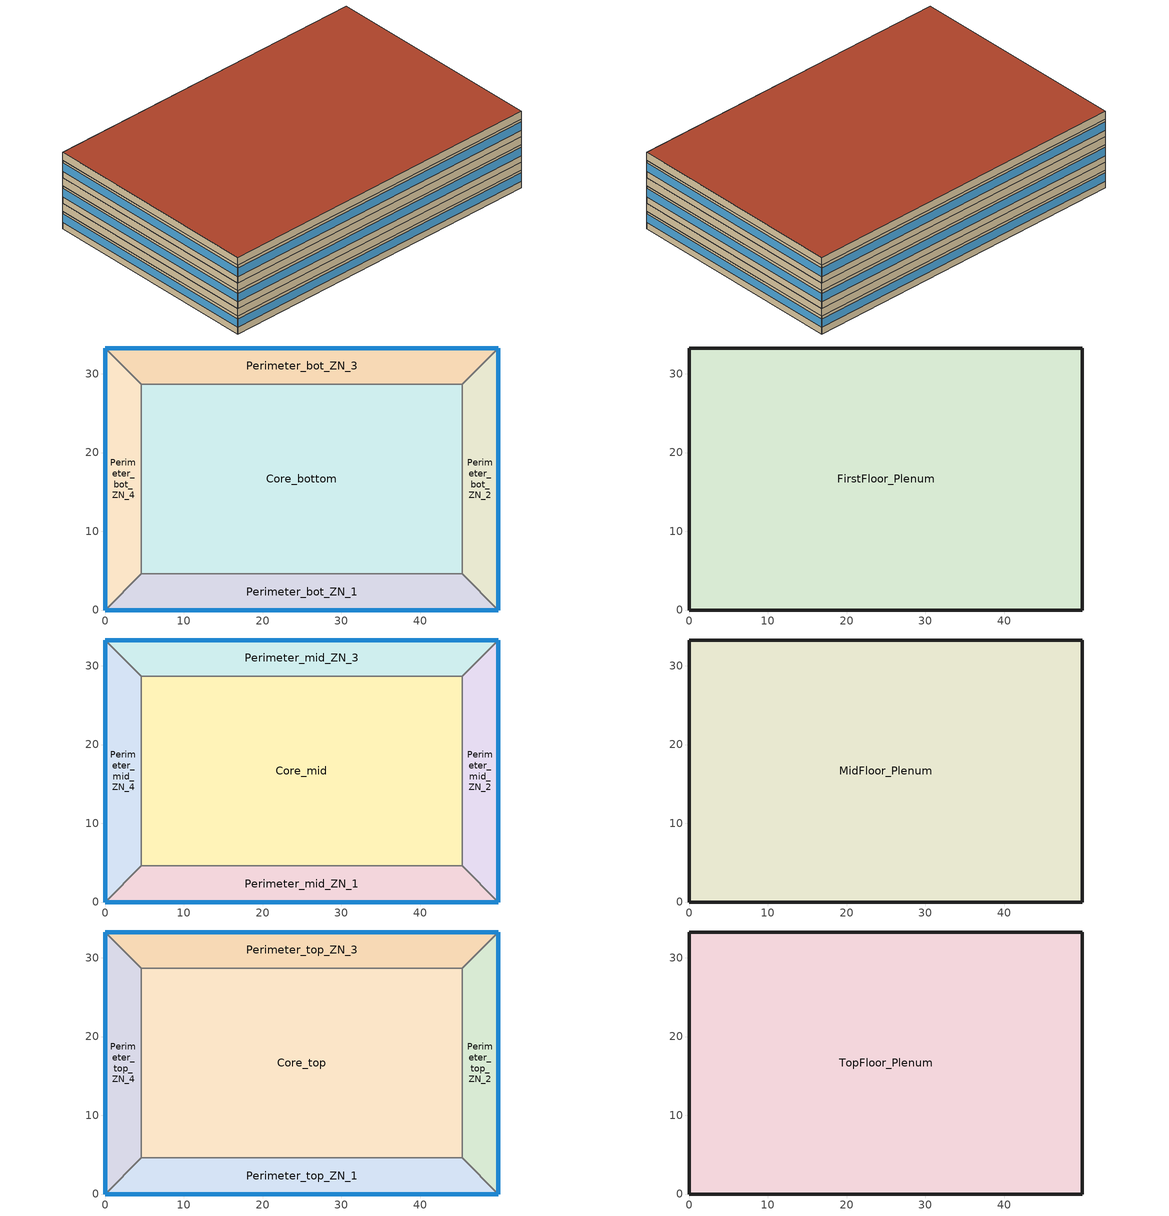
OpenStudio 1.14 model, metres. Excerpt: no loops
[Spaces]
Core_bottom
 floor ground: 45.34,28.7 45.34,4.57 4.57,4.57 4.57,28.7 z0
 wall to Perimeter_bot_ZN_1: 4.57,4.57 45.34,4.57 z0:2.74
 wall to Perimeter_bot_ZN_2: 45.34,4.57 45.34,28.7 z0:2.74
 wall to Perimeter_bot_ZN_4: 4.57,28.7 4.57,4.57 z0:2.74
 wall to Perimeter_bot_ZN_3: 45.34,28.7 4.57,28.7 z0:2.74
Perimeter_bot_ZN_2
 floor ground: 49.91,33.27 49.91,0 45.34,4.57 45.34,28.7 z0
 wall outside: 49.91,0 49.91,33.27 z0:2.74
 wall to Perimeter_bot_ZN_1: 45.34,4.57 49.91,0 z0:2.74
 wall to Perimeter_bot_ZN_3: 49.91,33.27 45.34,28.7 z0:2.74
 window: 49.91,0 49.91,33.27 z1.02:2.33
Perimeter_bot_ZN_3
 floor ground: 49.91,33.27 45.34,28.7 4.57,28.7 0,33.27 z0
 wall outside: 49.91,33.27 0,33.27 z0:2.74
 wall to Perimeter_bot_ZN_4: 0,33.27 4.57,28.7 z0:2.74
 window: 49.91,33.27 0,33.27 z1.02:2.33
Perimeter_bot_ZN_1
 floor ground: 45.34,4.57 49.91,0 0,0 4.57,4.57 z0
 wall outside: 0,0 49.91,0 z0:2.74
 wall to Perimeter_bot_ZN_4: 4.57,4.57 0,0 z0:2.74
 window: 0,0 49.91,0 z1.02:2.33
Perimeter_bot_ZN_4
 floor ground: 0,33.27 4.57,28.7 4.57,4.57 0,0 z0
 wall outside: 0,33.27 0,0 z0:2.74
 window: 0,33.27 0,0 z1.02:2.33
FirstFloor_Plenum
 floor to Perimeter_bot_ZN_3: 49.91,33.27 45.34,28.7 4.57,28.7 0,33.27 z2.74
 floor to Perimeter_bot_ZN_1: 45.34,4.57 49.91,0 0,0 4.57,4.57 z2.74
 floor to Core_bottom: 45.34,28.7 45.34,4.57 4.57,4.57 4.57,28.7 z2.74
 floor to Perimeter_bot_ZN_4: 0,33.27 4.57,28.7 4.57,4.57 0,0 z2.74
 floor to Perimeter_bot_ZN_2: 49.91,33.27 49.91,0 45.34,4.57 45.34,28.7 z2.74
 wall outside: 0,33.27 0,0 49.91,0 49.91,33.27 0,33.27 z2.74:3.96
Perimeter_mid_ZN_4
 floor to FirstFloor_Plenum: 0,33.27 4.57,28.7 4.57,4.57 0,0 z3.96
 wall outside: 0,33.27 0,0 z3.96:6.71
 wall to Perimeter_mid_ZN_3: 4.57,28.7 0,33.27 z3.96:6.71
 wall to Core_mid: 4.57,4.57 4.57,28.7 z3.96:6.71
 wall to Perimeter_mid_ZN_1: 0,0 4.57,4.57 z3.96:6.71
 window: 0,33.27 0,0 z4.98:6.29
Perimeter_mid_ZN_1
 floor to FirstFloor_Plenum: 45.34,4.57 49.91,0 0,0 4.57,4.57 z3.96
 wall outside: 0,0 49.91,0 z3.96:6.71
 wall to Core_mid: 45.34,4.57 4.57,4.57 z3.96:6.71
 wall to Perimeter_mid_ZN_2: 49.91,0 45.34,4.57 z3.96:6.71
 window: 0,0 49.91,0 z4.98:6.29
Perimeter_mid_ZN_2
 floor to FirstFloor_Plenum: 49.91,33.27 49.91,0 45.34,4.57 45.34,28.7 z3.96
 wall outside: 49.91,0 49.91,33.27 z3.96:6.71
 wall to Perimeter_mid_ZN_3: 49.91,33.27 45.34,28.7 z3.96:6.71
 wall to Core_mid: 45.34,28.7 45.34,4.57 z3.96:6.71
 window: 49.91,0 49.91,33.27 z4.98:6.29
Core_mid
 floor to FirstFloor_Plenum: 45.34,28.7 45.34,4.57 4.57,4.57 4.57,28.7 z3.96
 wall to Perimeter_mid_ZN_3: 45.34,28.7 4.57,28.7 z3.96:6.71
Perimeter_mid_ZN_3
 floor to FirstFloor_Plenum: 49.91,33.27 45.34,28.7 4.57,28.7 0,33.27 z3.96
 wall outside: 49.91,33.27 0,33.27 z3.96:6.71
 window: 49.91,33.27 0,33.27 z4.98:6.29
MidFloor_Plenum
 floor to Perimeter_mid_ZN_3: 49.91,33.27 45.34,28.7 4.57,28.7 0,33.27 z6.71
 floor to Perimeter_mid_ZN_4: 0,33.27 4.57,28.7 4.57,4.57 0,0 z6.71
 floor to Core_mid: 45.34,28.7 45.34,4.57 4.57,4.57 4.57,28.7 z6.71
 floor to Perimeter_mid_ZN_2: 49.91,33.27 49.91,0 45.34,4.57 45.34,28.7 z6.71
 floor to Perimeter_mid_ZN_1: 45.34,4.57 49.91,0 0,0 4.57,4.57 z6.71
 wall outside: 0,33.27 0,0 49.91,0 49.91,33.27 0,33.27 z6.71:7.92
Perimeter_top_ZN_3
 floor to MidFloor_Plenum: 49.91,33.27 45.34,28.7 4.57,28.7 0,33.27 z7.92
 wall outside: 49.91,33.27 0,33.27 z7.92:10.67
 wall to Perimeter_top_ZN_4: 0,33.27 4.57,28.7 z7.92:10.67
 wall to Core_top: 4.57,28.7 45.34,28.7 z7.92:10.67
 wall to Perimeter_top_ZN_2: 45.34,28.7 49.91,33.27 z7.92:10.67
 window: 49.91,33.27 0,33.27 z8.95:10.25
Perimeter_top_ZN_4
 floor to MidFloor_Plenum: 0,33.27 4.57,28.7 4.57,4.57 0,0 z7.92
 wall outside: 0,33.27 0,0 z7.92:10.67
 wall to Perimeter_top_ZN_1: 0,0 4.57,4.57 z7.92:10.67
 wall to Core_top: 4.57,4.57 4.57,28.7 z7.92:10.67
 window: 0,33.27 0,0 z8.95:10.25
Core_top
 floor to MidFloor_Plenum: 45.34,28.7 45.34,4.57 4.57,4.57 4.57,28.7 z7.92
 wall to Perimeter_top_ZN_1: 4.57,4.57 45.34,4.57 z7.92:10.67
 wall to Perimeter_top_ZN_2: 45.34,4.57 45.34,28.7 z7.92:10.67
Perimeter_top_ZN_2
 floor to MidFloor_Plenum: 49.91,33.27 49.91,0 45.34,4.57 45.34,28.7 z7.92
 wall outside: 49.91,0 49.91,33.27 z7.92:10.67
 wall to Perimeter_top_ZN_1: 45.34,4.57 49.91,0 z7.92:10.67
 window: 49.91,0 49.91,33.27 z8.95:10.25
Perimeter_top_ZN_1
 floor to MidFloor_Plenum: 45.34,4.57 49.91,0 0,0 4.57,4.57 z7.92
 wall outside: 0,0 49.91,0 z7.92:10.67
 window: 0,0 49.91,0 z8.95:10.25
TopFloor_Plenum
 floor to Perimeter_top_ZN_4: 0,33.27 4.57,28.7 4.57,4.57 0,0 z10.67
 floor to Perimeter_top_ZN_2: 49.91,33.27 49.91,0 45.34,4.57 45.34,28.7 z10.67
 floor to Core_top: 45.34,28.7 45.34,4.57 4.57,4.57 4.57,28.7 z10.67
 floor to Perimeter_top_ZN_3: 49.91,33.27 45.34,28.7 4.57,28.7 0,33.27 z10.67
 floor to Perimeter_top_ZN_1: 45.34,4.57 49.91,0 0,0 4.57,4.57 z10.67
 wall outside: 0,33.27 0,0 49.91,0 49.91,33.27 0,33.27 z10.67:11.89
 roof outside: 49.91,0 49.91,33.27 0,33.27 0,0 z11.89
[Site]
Fairbanks Intl Arpt_AK_USA: Latitude {deg}=64.82; Longitude {deg}=-147.85; Time Zone {hr}=-9; Elevation {m}=133; Terrain=City
[Building]
90.1-2013-MediumOffice-ASHRAE 169-8B created: 2018-06-07 14:31:00 -0700: North Axis {deg}=0; Default Construction Set=90.1-2013 - MedOffice - ASHRAE 169-8B; Standards Building Type=MediumOffice
[ClimateZones]
Climate Zone Institution Name 1=ASHRAE; Climate Zone Document Name 1=ANSI/ASHRAE Standard 169; Climate Zone Document Year 1=2006; Climate Zone Value 1=8B; Climate Zone Institution Name 2=CEC; Climate Zone Document Name 2=California Climate Zone Descriptions; Climate Zone Document Year 2=1995
[Site:GroundTemperature:BuildingSurface]
19.527, 19.502, 19.536, 19.598, 20.002, 21.64, 22.225, 22.375, 21.449, 20.121, 19.802, 19.633
[Site:WaterMainsTemperature]
Calculation Method=Correlation; Annual Average Outdoor Air Temperature {C}=-1.525; Maximum Difference In Monthly Average Outdoor Air Temperatures {deltaC}=36.2
[SizingPeriod:DesignDay] Barometric Pressure {Pa}=99737; Sky Clearness=0; Rain Indicator=0; Snow Indicator=0; Day of Month=21; Daylight Saving Time Indicator=0; Humidity Indicating Type=Wetbulb; Dry-Bulb Temperature Range Modifier Type=DefaultMultipliers
Name | Maximum Dry-Bulb Temperature {C} | Daily Dry-Bulb Temperature Range {deltaC} | Humidity Indicating Conditions at Maximum Dry-Bulb | Wind Speed {m/s} | Wind Direction {deg} | Month | Day Type | Solar Model Indicator | ASHRAE Taub | ASHRAE Taud
Fairbanks Intl Arpt Ann Clg .4% Condns DB=>MWB | 27.4 | 10.2 | 16.1 | 3.1 | 180 | 7 | SummerDesignDay | ASHRAETau | 0.387 | 2.212
Fairbanks Intl Arpt Ann Htg 99.6% Condns DB | -41.9 | 0 | -41.9 | 0.3 | 20 | 1 | WinterDesignDay | ASHRAEClearSky
[Material:NoMass] Thermal Absorptance=0.9; Solar Absorptance=0.7
Name | Roughness | Thermal Resistance {m2-K/W} | Visible Absorptance
CP02 CARPET PAD | VeryRough | 0.21648 | 0.8
Typical Insulation R-23.75 | Smooth | 4.18206 | 0.7
Typical Carpet Pad | Smooth | 0.21648 | 0.8
Typical Insulation R-24.85 | Smooth | 4.37601 | 0.7
Typical Insulation R-34.6 | Smooth | 6.09289 | 0.7
Typical Insulation R-1.15 | Smooth | 0.202509 | 0.7
Typical Insulation R-1.15 1 | Smooth | 0.202527 | 0.7
[Material]
Name | Roughness | Thickness {m} | Conductivity {W/m-K} | Density {kg/m3} | Specific Heat {J/kg-K} | Thermal Absorptance | Solar Absorptance | Visible Absorptance
100mm Normalweight concrete floor | MediumSmooth | 0.1016 | 2.31 | 2322 | 832
G01 13mm gypsum board | Smooth | 0.0127 | 0.16 | 800 | 1090 | 0.9 | 0.7 | 0.5
4 in. Normalweight Concrete Floor | MediumRough | 0.1016 | 2.31 | 2322 | 832 | 0.9 | 0.7 | 0.7
25mm Stucco | Smooth | 0.0254 | 0.72 | 1856 | 840 | 0.9 | 0.7 | 0.7
5/8 in. Gypsum Board | MediumSmooth | 0.0159 | 0.16 | 800 | 1090 | 0.9 | 0.7 | 0.7
Roof Membrane | VeryRough | 0.0095 | 0.16 | 1121.29 | 1460 | 0.9 | 0.7 | 0.7
Metal Roof Surface; F08 Metal surface | Smooth | 0.0008 | 45.28 | 7824 | 500 | 0.9 | 0.7 | 0.7
8 in. Normalweight Concrete Floor | MediumRough | 0.2032 | 2.31 | 2322 | 832 | 0.9 | 0.7 | 0.7
8 in. Concrete Block Basement Wall | MediumRough | 0.2032 | 1.326 | 1842 | 912 | 0.9 | 0.7 | 0.7
G05 25mm wood | MediumSmooth | 0.0254 | 0.15 | 608 | 1630 | 0.9 | 0.5 | 0.5
Std Wood 6inch | MediumSmooth | 0.15 | 0.12 | 540 | 1210 | 0.9 | 0.7 | 0.7
[Construction]
Typical Insulated Exterior Mass Floor R-26.32: Typical Insulation R-23.75, 4 in. Normalweight Concrete Floor, Typical Carpet Pad
Typical Insulated Steel Framed Exterior Wall R-27.03: 25mm Stucco, 5/8 in. Gypsum Board, Typical Insulation R-24.85, 5/8 in. Gypsum Board
Typical IEAD Roof R-35.71: Roof Membrane, Typical Insulation R-34.6, Metal Roof Surface
Typical Interior Floor: 100mm Normalweight concrete floor, CP02 CARPET PAD
Typical Interior Wall: G01 13mm gypsum board, G01 13mm gypsum board
Typical Interior Ceiling: CP02 CARPET PAD, 100mm Normalweight concrete floor
Typical Insulated Carpeted 8in Slab Floor: 8 in. Normalweight Concrete Floor, Typical Carpet Pad
Typical Insulated Basement Mass Wall: 8 in. Concrete Block Basement Wall
U 0.40 SHGC 0.45: ECABS-2 BLEACHED 6MM, AIR 6MM, LoE SPEC SEL CLEAR 6MM Rev
Typical Insulated Metal Door R-2.0: F08 Metal surface, Typical Insulation R-1.15
Typical Overhead Door R-2.0: Typical Insulation R-1.15 1
Window_U_0.50_SHGC_0.40_Skylight_Frame_Width_0.000_in: Glass_2052_LayerAvg, Gap_1_W_0_0038, Glass_2027F_LayerAvg
Typical Interior Window: Clear 3mm
Typical Interior Door; Typical Interior Partition: G05 25mm wood
InteriorFurnishings: Std Wood 6inch
[DefaultConstructionSet]
90.1-2013 - MedOffice - ASHRAE 169-8B: Default Exterior Surface Constructions=Default Surface Constructions 1; Default Interior Surface Constructions=Default Surface Constructions 2; Default Ground Contact Surface Constructions=Default Surface Constructions 3; Default Exterior SubSurface Constructions=Default Sub Surface Constructions 1; Default Interior SubSurface Constructions=Default Sub Surface Constructions 2; Interior Partition Construction=Typical Interior Partition
[DefaultSurfaceConstructions]
Name | Floor Construction | Wall Construction | Roof Ceiling Construction
Default Surface Constructions 1 | Typical Insulated Exterior Mass Floor R-26.32 | Typical Insulated Steel Framed Exterior Wall R-27.03 | Typical IEAD Roof R-35.71
Default Surface Constructions 2 | Typical Interior Floor | Typical Interior Wall | Typical Interior Ceiling
Default Surface Constructions 3 | Typical Insulated Carpeted 8in Slab Floor | Typical Insulated Basement Mass Wall
[DefaultSubSurfaceConstructions]
Name | Fixed Window Construction | Operable Window Construction | Door Construction | Overhead Door Construction | Skylight Construction | Tubular Daylight Dome Construction | Tubular Daylight Diffuser Construction
Default Sub Surface Constructions 1 | U 0.40 SHGC 0.45 | U 0.40 SHGC 0.45 | Typical Insulated Metal Door R-2.0 | Typical Overhead Door R-2.0 | Window_U_0.50_SHGC_0.40_Skylight_Frame_Width_0.000_in | Typical Interior Window | Typical Interior Window
Default Sub Surface Constructions 2 | Typical Interior Window | Typical Interior Window | Typical Interior Door
[WindowMaterial:Glazing] Optical Data Type=SpectralAverage; Infrared Transmittance at Normal Incidence=0; Dirt Correction Factor for Solar and Visible Transmittance=1; Solar Diffusing=No
Name | Thickness {m} | Solar Transmittance at Normal Incidence | Front Side Solar Reflectance at Normal Incidence | Back Side Solar Reflectance at Normal Incidence | Visible Transmittance at Normal Incidence | Front Side Visible Reflectance at Normal Incidence | Back Side Visible Reflectance at Normal Incidence | Front Side Infrared Hemispherical Emissivity | Back Side Infrared Hemispherical Emissivity | Conductivity {W/m-K}
ECABS-2 BLEACHED 6MM | 0.006 | 0.814 | 0.086 | 0.086 | 0.847 | 0.099 | 0.099 | 0.84 | 0.1 | 0.9
LoE SPEC SEL CLEAR 6MM Rev | 0.006 | 0.43 | 0.42 | 0.3 | 0.77 | 0.06 | 0.07 | 0.03 | 0.84 | 0.9
Glass_2052_LayerAvg | 0.00837 | 0.507767 | 0.054228 | 0.0544931 | 0.586833 | 0.05805 | 0.058397 | 0.84 | 0.84 | 1
Glass_2027F_LayerAvg | 0.004 | 0.369744 | 0.470069 | 0.340935 | 0.765222 | 0.0546 | 0.073741 | 0.03675 | 0.84 | 1
Clear 3mm | 0.003 | 0.837 | 0.075 | 0.075 | 0.898 | 0.081 | 0.081 | 0.84 | 0.84 | 0.9
[WindowMaterial:Gas] Gas Type=Air
Name | Thickness {m}
AIR 6MM | 0.0063
Gap_1_W_0_0038 | 0.0038
[Space]
Name | Space Type | Building Story | Thermal Zone | Part of Total Floor Area
Perimeter_mid_ZN_4 | Office WholeBuilding - Md Office | Building Story 2 | Perimeter_mid_ZN_4 ZN | Yes
Core_bottom | Office WholeBuilding - Md Office | Building Story 1 | Core_bottom ZN | Yes
FirstFloor_Plenum | Office - undefined - |  | FirstFloor_Plenum ZN | No
TopFloor_Plenum | Office - undefined - |  | TopFloor_Plenum ZN | No
Perimeter_top_ZN_3 | Office WholeBuilding - Md Office | Building Story 3 | Perimeter_top_ZN_3 ZN | Yes
Perimeter_bot_ZN_2 | Office WholeBuilding - Md Office | Building Story 1 | Perimeter_bot_ZN_2 ZN | Yes
MidFloor_Plenum | Office - undefined - |  | MidFloor_Plenum ZN | No
Perimeter_mid_ZN_1 | Office WholeBuilding - Md Office | Building Story 2 | Perimeter_mid_ZN_1 ZN | Yes
Perimeter_bot_ZN_1 | Office WholeBuilding - Md Office | Building Story 1 | Perimeter_bot_ZN_1 ZN | Yes
Perimeter_bot_ZN_3 | Office WholeBuilding - Md Office | Building Story 1 | Perimeter_bot_ZN_3 ZN | Yes
Perimeter_mid_ZN_2 | Office WholeBuilding - Md Office | Building Story 2 | Perimeter_mid_ZN_2 ZN | Yes
Perimeter_top_ZN_4 | Office WholeBuilding - Md Office | Building Story 3 | Perimeter_top_ZN_4 ZN | Yes
Perimeter_bot_ZN_4 | Office WholeBuilding - Md Office | Building Story 1 | Perimeter_bot_ZN_4 ZN | Yes
Core_top | Office WholeBuilding - Md Office | Building Story 3 | Core_top ZN | Yes
Perimeter_top_ZN_2 | Office WholeBuilding - Md Office | Building Story 3 | Perimeter_top_ZN_2 ZN | Yes
Perimeter_top_ZN_1 | Office WholeBuilding - Md Office | Building Story 3 | Perimeter_top_ZN_1 ZN | Yes
Core_mid | Office WholeBuilding - Md Office | Building Story 2 | Core_mid ZN | Yes
Perimeter_mid_ZN_3 | Office WholeBuilding - Md Office | Building Story 2 | Perimeter_mid_ZN_3 ZN | Yes
[SpaceType] Standards Building Type=Office
Name | Default Schedule Set | Design Specification Outdoor Air Object | Standards Space Type
Office WholeBuilding - Md Office | Office WholeBuilding - Md Office Schedule Set | Office WholeBuilding - Md Office Ventilation | WholeBuilding - Md Office
Office - undefined - | Office - undefined - Schedule Set | Office - undefined - Ventilation | - undefined -
[DesignSpecification:OutdoorAir] Outdoor Air Flow per Person {m3/s-person}=0; Outdoor Air Flow Air Changes per Hour {1/hr}=0
Name | Outdoor Air Flow per Floor Area {m3/s-m2} | Outdoor Air Method | Outdoor Air Flow Rate {m3/s}
Office - undefined - Ventilation | 0
Office WholeBuilding - Md Office Ventilation | 0.0004318 | Sum | 0
[DefaultScheduleSet] Infiltration Schedule=OfficeMedium INFIL_SCH_PNNL
Name | Number of People Schedule | People Activity Level Schedule | Lighting Schedule | Electric Equipment Schedule
Office - undefined - Schedule Set
Office WholeBuilding - Md Office Schedule Set | OfficeMedium BLDG_OCC_SCH | OfficeMedium ACTIVITY_SCH | OfficeMedium BLDG_LIGHT_SCH_2013 | OfficeMedium BLDG_EQUIP_SCH_2013
[ThermostatSetpoint:DualSetpoint]
Name | Heating Setpoint Temperature Schedule | Cooling Setpoint Temperature Schedule
Office WholeBuilding - Md Office Thermostat 1; Office WholeBuilding - Md Office Thermostat 2; Office WholeBuilding - Md Office Thermostat 3; Office WholeBuilding - Md Office Thermostat 4; Office WholeBuilding - Md Office Thermostat 5; Office WholeBuilding - Md Office Thermostat 6; Office WholeBuilding - Md Office Thermostat 7; Office WholeBuilding - Md Office Thermostat 8; Office WholeBuilding - Md Office Thermostat 9; Office WholeBuilding - Md Office Thermostat 10; Office WholeBuilding - Md Office Thermostat 11; Office WholeBuilding - Md Office Thermostat 12; Office WholeBuilding - Md Office Thermostat 13; Office WholeBuilding - Md Office Thermostat 14; Office WholeBuilding - Md Office Thermostat 15 | OfficeMedium HTGSETP_SCH_YES_OPTIMUM | OfficeMedium CLGSETP_SCH_YES_OPTIMUM
Office - undefined - Thermostat 1; Office - undefined - Thermostat 2; Office - undefined - Thermostat 3
[People:Definition]
Office WholeBuilding - Md Office People Definition: Number of People Calculation Method=People/Area; People per Space Floor Area {person/m2}=0.0538196; Fraction Radiant=0.3
[People]
Office WholeBuilding - Md Office People: People Definition=Office WholeBuilding - Md Office People Definition; Space or SpaceType=Office WholeBuilding - Md Office; Work Efficiency Schedule=Work Efficiency Schedule; Clothing Insulation Schedule=Clothing Schedule; Air Velocity Schedule=Air Velocity Schedule
[Lights:Definition]
Office WholeBuilding - Md Office Lights Definition: Design Level Calculation Method=Watts/Area; Watts per Space Floor Area {W/m2}=8.82641; Fraction Radiant=0.7; Fraction Visible=0.2
[Lights]
Office WholeBuilding - Md Office Lights: Lights Definition=Office WholeBuilding - Md Office Lights Definition; Space or SpaceType=Office WholeBuilding - Md Office; Fraction Replaceable=1
[ElectricEquipment:Definition] Fraction Radiant=0.5
Name | Design Level Calculation Method | Watts per Space Floor Area {W/m2} | Design Level {W}
Office WholeBuilding - Md Office Elec Equip Definition | Watts/Area | 8.07293
Elevator Lift Motor | EquipmentLevel |  | 16055
Elevator Fan | EquipmentLevel |  | 30.9576
Elevator Lights | EquipmentLevel |  | 32.3486
[ElectricEquipment]
Name | Electric Equipment Definition | Space or SpaceType | Schedule | Multiplier
Office WholeBuilding - Md Office Elec Equip | Office WholeBuilding - Md Office Elec Equip Definition | Office WholeBuilding - Md Office
2 Elevator Lift Motors | Elevator Lift Motor | Core_bottom | OfficeMedium BLDG_ELEVATORS | 2
2 Elevator Fans | Elevator Fan | Core_bottom | OfficeMedium ELEV_LIGHT_FAN_SCH_ADD_DF | 2
2 Elevator Lights | Elevator Lights | Core_bottom | OfficeMedium ELEV_LIGHT_FAN_SCH_ADD_DF | 2
[SpaceInfiltration:DesignFlowRate]
Name | Space or SpaceType | Schedule | Design Flow Rate Calculation Method | Flow per Exterior Surface Area {m3/s-m2} | Constant Term Coefficient | Temperature Term Coefficient | Velocity Term Coefficient | Velocity Squared Term Coefficient | Design Flow Rate {m3/s}
FirstFloor_Plenum Infiltration | FirstFloor_Plenum | OfficeMedium INFIL_SCH_PNNL | Flow/ExteriorArea | 0.000569573 | 0 | 0 | 0.224 | 0
MidFloor_Plenum Infiltration | MidFloor_Plenum | OfficeMedium INFIL_SCH_PNNL | Flow/ExteriorArea | 0.000569573 | 0 | 0 | 0.224 | 0
Perimeter_bot_ZN_1 Infiltration | Perimeter_bot_ZN_1 | OfficeMedium INFIL_SCH_PNNL | Flow/ExteriorArea | 0.000569573 | 0 | 0 | 0.224 | 0
Perimeter_bot_ZN_2 Infiltration | Perimeter_bot_ZN_2 | OfficeMedium INFIL_SCH_PNNL | Flow/ExteriorArea | 0.000569573 | 0 | 0 | 0.224 | 0
Perimeter_bot_ZN_3 Infiltration | Perimeter_bot_ZN_3 | OfficeMedium INFIL_SCH_PNNL | Flow/ExteriorArea | 0.000569573 | 0 | 0 | 0.224 | 0
Perimeter_bot_ZN_4 Infiltration | Perimeter_bot_ZN_4 | OfficeMedium INFIL_SCH_PNNL | Flow/ExteriorArea | 0.000569573 | 0 | 0 | 0.224 | 0
Perimeter_mid_ZN_1 Infiltration | Perimeter_mid_ZN_1 | OfficeMedium INFIL_SCH_PNNL | Flow/ExteriorArea | 0.000569573 | 0 | 0 | 0.224 | 0
Perimeter_mid_ZN_2 Infiltration | Perimeter_mid_ZN_2 | OfficeMedium INFIL_SCH_PNNL | Flow/ExteriorArea | 0.000569573 | 0 | 0 | 0.224 | 0
Perimeter_mid_ZN_3 Infiltration | Perimeter_mid_ZN_3 | OfficeMedium INFIL_SCH_PNNL | Flow/ExteriorArea | 0.000569573 | 0 | 0 | 0.224 | 0
Perimeter_mid_ZN_4 Infiltration | Perimeter_mid_ZN_4 | OfficeMedium INFIL_SCH_PNNL | Flow/ExteriorArea | 0.000569573 | 0 | 0 | 0.224 | 0
Perimeter_top_ZN_1 Infiltration | Perimeter_top_ZN_1 | OfficeMedium INFIL_SCH_PNNL | Flow/ExteriorArea | 0.000569573 | 0 | 0 | 0.224 | 0
Perimeter_top_ZN_2 Infiltration | Perimeter_top_ZN_2 | OfficeMedium INFIL_SCH_PNNL | Flow/ExteriorArea | 0.000569573 | 0 | 0 | 0.224 | 0
Perimeter_top_ZN_3 Infiltration | Perimeter_top_ZN_3 | OfficeMedium INFIL_SCH_PNNL | Flow/ExteriorArea | 0.000569573 | 0 | 0 | 0.224 | 0
Perimeter_top_ZN_4 Infiltration | Perimeter_top_ZN_4 | OfficeMedium INFIL_SCH_PNNL | Flow/ExteriorArea | 0.000569573 | 0 | 0 | 0.224 | 0
TopFloor_Plenum Infiltration | TopFloor_Plenum | OfficeMedium INFIL_SCH_PNNL | Flow/ExteriorArea | 6.19946e-05 | 0 | 0 | 0.224 | 0
entry door Infiltration | Perimeter_bot_ZN_1 | OfficeMedium INFIL_Door_Opening_SCH | Flow/Space |  |  |  |  |  | 0.67866
[InternalMass:Definition]
Internal Mass Definition 1: Construction=InteriorFurnishings; Design Level Calculation Method=SurfaceArea/Area; Surface Area per Space Floor Area=2
[InternalMass] Internal Mass Definition=Internal Mass Definition 1
Name | Space or SpaceType
Perimeter_bot_ZN_1 Mass | Perimeter_bot_ZN_1
Perimeter_bot_ZN_2 Mass | Perimeter_bot_ZN_2
Perimeter_bot_ZN_3 Mass | Perimeter_bot_ZN_3
Perimeter_bot_ZN_4 Mass | Perimeter_bot_ZN_4
Core_bottom Mass | Core_bottom
Perimeter_mid_ZN_1 Mass | Perimeter_mid_ZN_1
Perimeter_mid_ZN_2 Mass | Perimeter_mid_ZN_2
Perimeter_mid_ZN_3 Mass | Perimeter_mid_ZN_3
Perimeter_mid_ZN_4 Mass | Perimeter_mid_ZN_4
Core_mid Mass | Core_mid
Perimeter_top_ZN_1 Mass | Perimeter_top_ZN_1
Perimeter_top_ZN_2 Mass | Perimeter_top_ZN_2
Perimeter_top_ZN_3 Mass | Perimeter_top_ZN_3
Perimeter_top_ZN_4 Mass | Perimeter_top_ZN_4
Core_top Mass | Core_top
[ThermalZone] Use Ideal Air Loads=No
Name | Thermostat | Primary Daylighting Control | Fraction of Zone Controlled by Primary Daylighting Control | Secondary Daylighting Control | Fraction of Zone Controlled by Secondary Daylighting Control
Core_bottom ZN | Office WholeBuilding - Md Office Thermostat 1
Perimeter_bot_ZN_4 ZN | Office WholeBuilding - Md Office Thermostat 2 | Perimeter_bot_ZN_4 Daylt Sensor 1 | 0.3835 | Perimeter_bot_ZN_4 Daylt Sensor 2 | 0.1395
Core_mid ZN | Office WholeBuilding - Md Office Thermostat 3
Perimeter_top_ZN_1 ZN | Office WholeBuilding - Md Office Thermostat 4 | Perimeter_top_ZN_1 Daylt Sensor 1 | 0.3835 | Perimeter_top_ZN_1 Daylt Sensor 2 | 0.1395
Perimeter_top_ZN_3 ZN | Office WholeBuilding - Md Office Thermostat 5 | Perimeter_top_ZN_3 Daylt Sensor 1 | 0.3835 | Perimeter_top_ZN_3 Daylt Sensor 2 | 0.1395
Perimeter_mid_ZN_2 ZN | Office WholeBuilding - Md Office Thermostat 6 | Perimeter_mid_ZN_2 Daylt Sensor 1 | 0.3835 | Perimeter_mid_ZN_2 Daylt Sensor 2 | 0.1395
MidFloor_Plenum ZN | Office - undefined - Thermostat 1
Perimeter_bot_ZN_2 ZN | Office WholeBuilding - Md Office Thermostat 7 | Perimeter_bot_ZN_2 Daylt Sensor 1 | 0.3835 | Perimeter_bot_ZN_2 Daylt Sensor 2 | 0.1395
Perimeter_top_ZN_4 ZN | Office WholeBuilding - Md Office Thermostat 8 | Perimeter_top_ZN_4 Daylt Sensor 1 | 0.3835 | Perimeter_top_ZN_4 Daylt Sensor 2 | 0.1395
TopFloor_Plenum ZN | Office - undefined - Thermostat 2
FirstFloor_Plenum ZN | Office - undefined - Thermostat 3
Core_top ZN | Office WholeBuilding - Md Office Thermostat 9
Perimeter_mid_ZN_1 ZN | Office WholeBuilding - Md Office Thermostat 10 | Perimeter_mid_ZN_1 Daylt Sensor 1 | 0.3835 | Perimeter_mid_ZN_1 Daylt Sensor 2 | 0.1395
Perimeter_bot_ZN_3 ZN | Office WholeBuilding - Md Office Thermostat 11 | Perimeter_bot_ZN_3 Daylt Sensor 1 | 0.3835 | Perimeter_bot_ZN_3 Daylt Sensor 2 | 0.1395
Perimeter_bot_ZN_1 ZN | Office WholeBuilding - Md Office Thermostat 12 | Perimeter_bot_ZN_1 Daylt Sensor 1 | 0.3835 | Perimeter_bot_ZN_1 Daylt Sensor 2 | 0.1395
Perimeter_top_ZN_2 ZN | Office WholeBuilding - Md Office Thermostat 13 | Perimeter_top_ZN_2 Daylt Sensor 1 | 0.3835 | Perimeter_top_ZN_2 Daylt Sensor 2 | 0.1395
Perimeter_mid_ZN_3 ZN | Office WholeBuilding - Md Office Thermostat 14 | Perimeter_mid_ZN_3 Daylt Sensor 1 | 0.3835 | Perimeter_mid_ZN_3 Daylt Sensor 2 | 0.1395
Perimeter_mid_ZN_4 ZN | Office WholeBuilding - Md Office Thermostat 15 | Perimeter_mid_ZN_4 Daylt Sensor 1 | 0.3835 | Perimeter_mid_ZN_4 Daylt Sensor 2 | 0.1395
[Sizing:Zone] Zone Cooling Design Supply Air Temperature Input Method=SupplyAirTemperature; Zone Cooling Design Supply Air Temperature {C}=14; Zone Cooling Design Supply Air Temperature Difference {deltaC}=11.11; Zone Heating Design Supply Air Temperature Input Method=SupplyAirTemperature; Zone Heating Design Supply Air Temperature {C}=40; Zone Heating Design Supply Air Temperature Difference {deltaC}=11.11; Zone Cooling Design Supply Air Humidity Ratio {kg-H2O/kg-air}=0.0085; Zone Heating Design Supply Air Humidity Ratio {kg-H2O/kg-air}=0.008; Cooling Design Air Flow Method=DesignDay; Heating Design Air Flow Method=DesignDay; Account for Dedicated Outdoor Air System=No; Dedicated Outdoor Air System Control Strategy=NeutralSupplyAir; Dedicated Outdoor Air Low Setpoint Temperature for Design {C}=autosize; Dedicated Outdoor Air High Setpoint Temperature for Design {C}=autosize
MidFloor_Plenum ZN; TopFloor_Plenum ZN; FirstFloor_Plenum ZN
[AirLoopHVAC:ReturnPlenum]
Name | ThermalZone
Air Loop HVAC Return Plenum 1 | FirstFloor_Plenum ZN
Air Loop HVAC Return Plenum 2 | MidFloor_Plenum ZN
Air Loop HVAC Return Plenum 3 | TopFloor_Plenum ZN
[Exterior:Lights:Definition]
Name | Design Level {W}
Occ Sensing Exterior Lights Def | 7476.45
NonDimming Exterior Lights Def | 623.03
[Exterior:Lights] Control Option=AstronomicalClock
Name | Exterior Lights Definition | Schedule
Occ Sensing Exterior Lights Def | Occ Sensing Exterior Lights Def | OfficeMedium Exterior_lighting_schedule_b
NonDimming Exterior Lights Def | NonDimming Exterior Lights Def | OfficeMedium Exterior_lighting_schedule_a
[BuildingStory]
Name | Nominal Z Coordinate {m}
Building Story 1 | 0
Building Story 2 | 3.9624
Building Story 3 | 7.9248
[HeatExchanger:AirToAir:SensibleAndLatent] Availability Schedule=Always On Discrete; Nominal Supply Air Flow Rate {m3/s}=autosize; Sensible Effectiveness at 100% Heating Air Flow=0.7; Latent Effectiveness at 100% Heating Air Flow=0.6; Sensible Effectiveness at 75% Heating Air Flow=0.7; Latent Effectiveness at 75% Heating Air Flow=0.6; Sensible Effectiveness at 100% Cooling Air Flow=0.75; Latent Effectiveness at 100% Cooling Air Flow=0.6; Sensible Effectiveness at 75% Cooling Air Flow=0.75; Latent Effectiveness at 75% Cooling Air Flow=0.6; Nominal Electric Power {W}=564.521; Supply Air Outlet Temperature Control=No; Heat Exchanger Type=Rotary; Frost Control Type=ExhaustOnly; Threshold Temperature {C}=-23.3; Initial Defrost Time Fraction=0.167; Rate of Defrost Time Fraction Increase {1/K}=1.44; Economizer Lockout=Yes
5 Zone PVAV ERV; 5 Zone PVAV 1 ERV; 5 Zone PVAV 2 ERV
[SetpointManager:OutdoorAirPretreat] Minimum Setpoint Temperature {C}=-99; Maximum Setpoint Temperature {C}=99; Minimum Setpoint Humidity Ratio {kgWater/kgDryAir}=1e-005; Maximum Setpoint Humidity Ratio {kgWater/kgDryAir}=1
Setpoint Manager Outdoor Air Pretreat 1; Setpoint Manager Outdoor Air Pretreat 2; Setpoint Manager Outdoor Air Pretreat 3
[EnergyManagementSystem:Sensor] Output Variable or Output Meter Index Key=Environment; Output Variable or Output Meter=Site Outdoor Air Drybulb Temperature
OAT; OAT_1; OAT_2
[EnergyManagementSystem:Actuator] Actuated Component Type=Schedule:Year; Actuated Component Control Type=Schedule Value
Name | Actuated Component
SYS5ZonePVAVHtgSch0; SYS5ZonePVAV1HtgSch0; SYS5ZonePVAV2HtgSch0 | OfficeMedium HTGSETP_SCH_YES_OPTIMUM
SYS5ZonePVAVClgSch0; SYS5ZonePVAV1ClgSch0; SYS5ZonePVAV2ClgSch0 | OfficeMedium CLGSETP_SCH_YES_OPTIMUM
[EnergyManagementSystem:Program]
SYS5ZonePVAVOptimumStartProg0: IF DaylightSavings==0 && DayOfWeek>1 && Hour==5 && OAT<23.9 && OAT>1.7; SET SYS5ZonePVAVClgSch0 = 29.4; SET SYS5ZonePVAVHtgSch0 = 15.6; ELSEIF DaylightSavings==0 && DayOfWeek==1 && Hour==7 && OAT<23.9 && OAT>1.7; SET SYS5ZonePVAVClgSch0 = 29.4; SET SYS5ZonePVAVHtgSch0 = 15.6; ELSEIF DaylightSavings==1 && DayOfWeek>1 && Hour==4 && OAT<23.9 && OAT>1.7; SET SYS5ZonePVAVClgSch0 = 29.4; SET SYS5ZonePVAVHtgSch0 = 15.6; ELSEIF DaylightSavings==1 && DayOfWeek==1 && Hour==6 && OAT<23.9 && OAT>1.7; SET SYS5ZonePVAVClgSch0 = 29.4; SET SYS5ZonePVAVHtgSch0 = 15.6; ELSE; SET SYS5ZonePVAVClgSch0 = NULL; SET SYS5ZonePVAVHtgSch0 = NULL; ENDIF
SYS5ZonePVAV1OptimumStartProg0: IF DaylightSavings==0 && DayOfWeek>1 && Hour==5 && OAT_1<23.9 && OAT_1>1.7; SET SYS5ZonePVAV1ClgSch0 = 29.4; SET SYS5ZonePVAV1HtgSch0 = 15.6; ELSEIF DaylightSavings==0 && DayOfWeek==1 && Hour==7 && OAT_1<23.9 && OAT_1>1.7; SET SYS5ZonePVAV1ClgSch0 = 29.4; SET SYS5ZonePVAV1HtgSch0 = 15.6; ELSEIF DaylightSavings==1 && DayOfWeek>1 && Hour==4 && OAT_1<23.9 && OAT_1>1.7; SET SYS5ZonePVAV1ClgSch0 = 29.4; SET SYS5ZonePVAV1HtgSch0 = 15.6; ELSEIF DaylightSavings==1 && DayOfWeek==1 && Hour==6 && OAT_1<23.9 && OAT_1>1.7; SET SYS5ZonePVAV1ClgSch0 = 29.4; SET SYS5ZonePVAV1HtgSch0 = 15.6; ELSE; SET SYS5ZonePVAV1ClgSch0 = NULL; SET SYS5ZonePVAV1HtgSch0 = NULL; ENDIF
SYS5ZonePVAV2OptimumStartProg0: IF DaylightSavings==0 && DayOfWeek>1 && Hour==5 && OAT_2<23.9 && OAT_2>1.7; SET SYS5ZonePVAV2ClgSch0 = 29.4; SET SYS5ZonePVAV2HtgSch0 = 15.6; ELSEIF DaylightSavings==0 && DayOfWeek==1 && Hour==7 && OAT_2<23.9 && OAT_2>1.7; SET SYS5ZonePVAV2ClgSch0 = 29.4; SET SYS5ZonePVAV2HtgSch0 = 15.6; ELSEIF DaylightSavings==1 && DayOfWeek>1 && Hour==4 && OAT_2<23.9 && OAT_2>1.7; SET SYS5ZonePVAV2ClgSch0 = 29.4; SET SYS5ZonePVAV2HtgSch0 = 15.6; ELSEIF DaylightSavings==1 && DayOfWeek==1 && Hour==6 && OAT_2<23.9 && OAT_2>1.7; SET SYS5ZonePVAV2ClgSch0 = 29.4; SET SYS5ZonePVAV2HtgSch0 = 15.6; ELSE; SET SYS5ZonePVAV2ClgSch0 = NULL; SET SYS5ZonePVAV2HtgSch0 = NULL; ENDIF
[EnergyManagementSystem:ProgramCallingManager]
SYS5ZonePVAVOptimumStartCallingManager0: BeginTimestepBeforePredictor; SYS5ZonePVAVOptimumStartProg0
SYS5ZonePVAV1OptimumStartCallingManager0: BeginTimestepBeforePredictor; SYS5ZonePVAV1OptimumStartProg0
SYS5ZonePVAV2OptimumStartCallingManager0: BeginTimestepBeforePredictor; SYS5ZonePVAV2OptimumStartProg0
[Daylighting:Control] Illuminance Setpoint {lux}=375; Lighting Control Type=Stepped; Minimum Input Power Fraction for Continuous Dimming Control=0.3; Minimum Light Output Fraction for Continuous Dimming Control=0.2; Number of Stepped Control Steps=3; Probability Lighting will be Reset When Needed in Manual Stepped Control=1; Maximum Allowable Discomfort Glare Index=22
Name | Space | Position X-Coordinate {m} | Position Y-Coordinate {m} | Position Z-Coordinate {m}
Perimeter_bot_ZN_1 Daylt Sensor 1 | Perimeter_bot_ZN_1 | 24.955 | 1.537338 | 0.762
Perimeter_bot_ZN_1 Daylt Sensor 2 | Perimeter_bot_ZN_1 | 24.955 | 3.097969 | 0.762
Perimeter_bot_ZN_2 Daylt Sensor 1 | Perimeter_bot_ZN_2 | 48.3737 | 16.63685 | 0.762
Perimeter_bot_ZN_2 Daylt Sensor 2 | Perimeter_bot_ZN_2 | 46.813 | 16.63685 | 0.762
Perimeter_bot_ZN_3 Daylt Sensor 1 | Perimeter_bot_ZN_3 | 24.955 | 31.7365 | 0.762
Perimeter_bot_ZN_3 Daylt Sensor 2 | Perimeter_bot_ZN_3 | 24.955 | 30.1758 | 0.762
Perimeter_bot_ZN_4 Daylt Sensor 1 | Perimeter_bot_ZN_4 | 1.537338 | 16.63685 | 0.762
Perimeter_bot_ZN_4 Daylt Sensor 2 | Perimeter_bot_ZN_4 | 3.097969 | 16.63685 | 0.762
Perimeter_mid_ZN_1 Daylt Sensor 1 | Perimeter_mid_ZN_1 | 24.955 | 1.537338 | 4.7244
Perimeter_mid_ZN_1 Daylt Sensor 2 | Perimeter_mid_ZN_1 | 24.955 | 3.097969 | 4.7244
Perimeter_mid_ZN_2 Daylt Sensor 1 | Perimeter_mid_ZN_2 | 48.3737 | 16.63685 | 4.7244
Perimeter_mid_ZN_2 Daylt Sensor 2 | Perimeter_mid_ZN_2 | 46.813 | 16.63685 | 4.7244
Perimeter_mid_ZN_3 Daylt Sensor 1 | Perimeter_mid_ZN_3 | 24.955 | 31.7365 | 4.7244
Perimeter_mid_ZN_3 Daylt Sensor 2 | Perimeter_mid_ZN_3 | 24.955 | 30.1758 | 4.7244
Perimeter_mid_ZN_4 Daylt Sensor 1 | Perimeter_mid_ZN_4 | 1.537338 | 16.63685 | 4.7244
Perimeter_mid_ZN_4 Daylt Sensor 2 | Perimeter_mid_ZN_4 | 3.097969 | 16.63685 | 4.7244
Perimeter_top_ZN_1 Daylt Sensor 1 | Perimeter_top_ZN_1 | 24.955 | 1.537338 | 8.6868
Perimeter_top_ZN_1 Daylt Sensor 2 | Perimeter_top_ZN_1 | 24.955 | 3.097969 | 8.6868
Perimeter_top_ZN_2 Daylt Sensor 1 | Perimeter_top_ZN_2 | 48.3737 | 16.63685 | 8.6868
Perimeter_top_ZN_2 Daylt Sensor 2 | Perimeter_top_ZN_2 | 46.813 | 16.63685 | 8.6868
Perimeter_top_ZN_3 Daylt Sensor 1 | Perimeter_top_ZN_3 | 24.955 | 31.7365 | 8.6868
Perimeter_top_ZN_3 Daylt Sensor 2 | Perimeter_top_ZN_3 | 24.955 | 30.1758 | 8.6868
Perimeter_top_ZN_4 Daylt Sensor 1 | Perimeter_top_ZN_4 | 1.537338 | 16.63685 | 8.6868
Perimeter_top_ZN_4 Daylt Sensor 2 | Perimeter_top_ZN_4 | 3.097969 | 16.63685 | 8.6868
[Schedule:Ruleset]
Name | Default Day Schedule | Summer Design Day Schedule | Winter Design Day Schedule
OfficeMedium INFIL_SCH_PNNL | OfficeMedium INFIL_SCH_PNNL Default | OfficeMedium INFIL_SCH_PNNL Summer Design Day | OfficeMedium INFIL_SCH_PNNL Winter Design Day
Clothing Schedule | Clothing Schedule Default Winter Clothes
Air Velocity Schedule | Air Velocity Schedule Default
Work Efficiency Schedule | Work Efficiency Schedule Default
OfficeMedium BLDG_OCC_SCH | OfficeMedium BLDG_OCC_SCH Default | OfficeMedium BLDG_OCC_SCH Summer Design Day | OfficeMedium BLDG_OCC_SCH Winter Design Day
OfficeMedium ACTIVITY_SCH | OfficeMedium ACTIVITY_SCH Default | OfficeMedium ACTIVITY_SCH Summer Design Day | OfficeMedium ACTIVITY_SCH Winter Design Day
OfficeMedium BLDG_LIGHT_SCH_2013 | Schedule Day 7 | OfficeMedium BLDG_LIGHT_SCH_2013 Summer Design Day | OfficeMedium BLDG_LIGHT_SCH_2013 Winter Design Day
OfficeMedium BLDG_EQUIP_SCH_2013 | Schedule Day 10 | OfficeMedium BLDG_EQUIP_SCH_2013 Summer Design Day | OfficeMedium BLDG_EQUIP_SCH_2013 Winter Design Day
OfficeMedium HTGSETP_SCH_YES_OPTIMUM | OfficeMedium HTGSETP_SCH_YES_OPTIMUM Default | OfficeMedium HTGSETP_SCH_YES_OPTIMUM Summer Design Day | OfficeMedium HTGSETP_SCH_YES_OPTIMUM Winter Design Day
OfficeMedium CLGSETP_SCH_YES_OPTIMUM | OfficeMedium CLGSETP_SCH_YES_OPTIMUM Default | OfficeMedium CLGSETP_SCH_YES_OPTIMUM Summer Design Day | OfficeMedium CLGSETP_SCH_YES_OPTIMUM Winter Design Day
OfficeMedium BLDG_ELEVATORS | Schedule Day 21 | OfficeMedium BLDG_ELEVATORS Summer Design Day | OfficeMedium BLDG_ELEVATORS Winter Design Day
OfficeMedium ELEV_LIGHT_FAN_SCH_ADD_DF | OfficeMedium ELEV_LIGHT_FAN_SCH_ADD_DF Default | OfficeMedium ELEV_LIGHT_FAN_SCH_ADD_DF Summer Design Day | OfficeMedium ELEV_LIGHT_FAN_SCH_ADD_DF Winter Design Day
OfficeMedium INFIL_Door_Opening_SCH | OfficeMedium INFIL_Door_Opening_SCH Default | OfficeMedium INFIL_Door_Opening_SCH Summer Design Day | OfficeMedium INFIL_Door_Opening_SCH Winter Design Day
OfficeMedium Exterior_lighting_schedule_b | OfficeMedium Exterior_lighting_schedule_b Default | OfficeMedium Exterior_lighting_schedule_b Summer Design Day | OfficeMedium Exterior_lighting_schedule_b Winter Design Day
OfficeMedium Exterior_lighting_schedule_a | OfficeMedium Exterior_lighting_schedule_a Default | OfficeMedium Exterior_lighting_schedule_a Summer Design Day | OfficeMedium Exterior_lighting_schedule_a Winter Design Day
[Schedule:Day]
OfficeMedium INFIL_SCH_PNNL Default; Clothing Schedule Default Winter Clothes; OfficeMedium BLDG_LIGHT_SCH_2013 Summer Design Day; OfficeMedium BLDG_EQUIP_SCH_2013 Summer Design Day: 24, 0, 1
OfficeMedium INFIL_SCH_PNNL Summer Design Day; OfficeMedium INFIL_SCH_PNNL SmrDsn|Wkdy Day: 6, 0, 1, 22, 0, 0.25, 24, 0, 1
OfficeMedium INFIL_SCH_PNNL Winter Design Day; OfficeMedium INFIL_SCH_PNNL WntrDsn|Sat Day: 6, 0, 1, 18, 0, 0.25, 24, 0, 1
Clothing Schedule Summer Clothes: 24, 0, 0.5
Air Velocity Schedule Default: 24, 0, 0.2
Work Efficiency Schedule Default; OfficeMedium BLDG_OCC_SCH Winter Design Day; Schedule Day 7; OfficeMedium BLDG_LIGHT_SCH_2013 Winter Design Day; Schedule Day 10; OfficeMedium BLDG_EQUIP_SCH_2013 Winter Design Day; Schedule Day 21; OfficeMedium BLDG_ELEVATORS Winter Design Day; OfficeMedium BLDG_ELEVATORS Sun|WntrDsn Day; OfficeMedium ELEV_LIGHT_FAN_SCH_ADD_DF Default; OfficeMedium ELEV_LIGHT_FAN_SCH_ADD_DF Winter Design Day; OfficeMedium INFIL_Door_Opening_SCH Default; OfficeMedium INFIL_Door_Opening_SCH Winter Design Day; OfficeMedium INFIL_Door_Opening_SCH Summer Design Day: 24, 0, 0
OfficeMedium BLDG_OCC_SCH Default: 6, 0, 0, 18, 0, 0.05, 24, 0, 0
OfficeMedium BLDG_OCC_SCH Sat Day: 6, 0, 0, 8, 0, 0.1, 12, 0, 0.3, 17, 0, 0.1, 19, 0, 0.05, 24, 0, 0
OfficeMedium BLDG_OCC_SCH Summer Design Day: 6, 0, 0, 22, 0, 1, 24, 0, 0.05
OfficeMedium BLDG_OCC_SCH Wkdy Day: 6, 0, 0, 7, 0, 0.1, 8, 0, 0.2, 12, 0, 0.95, 13, 0, 0.5, 17, 0, 0.95, 18, 0, 0.3, 22, 0, 0.1, 24, 0, 0.05
OfficeMedium ACTIVITY_SCH Default; OfficeMedium ACTIVITY_SCH Winter Design Day; OfficeMedium ACTIVITY_SCH Summer Design Day: 24, 0, 120
OfficeMedium BLDG_LIGHT_SCH_2013 Sat Day: 6, 0, 0.05, 8, 0, 0.0862326, 12, 0, 0.258698, 17, 0, 0.129349, 19, 0, 0.0431163, 24, 0, 0.05
OfficeMedium BLDG_LIGHT_SCH_2013 Sun Day: 6, 0, 0.05, 18, 0, 0.0431163, 24, 0, 0.05
OfficeMedium BLDG_LIGHT_SCH_2013 Wkdy Day: 5, 0, 0.05, 6, 0, 0.1, 7, 0, 0.0862326, 8, 0, 0.258698, 17, 0, 0.776093, 18, 0, 0.431163, 20, 0, 0.258698, 22, 0, 0.172465, 23, 0, 0.0862326, 24, 0, 0.0431163
OfficeMedium BLDG_EQUIP_SCH_2013 Sat Day: 6, 0, 0.230755, 8, 0, 0.381235, 12, 0, 0.476543, 17, 0, 0.33358, 19, 0, 0.285926, 24, 0, 0.230755
OfficeMedium BLDG_EQUIP_SCH_2013 Sun Day: 6, 0, 0.230755, 18, 0, 0.288107, 24, 0, 0.230755
OfficeMedium BLDG_EQUIP_SCH_2013 Wkdy Day: 6, 0, 0.307674, 8, 0, 0.381235, 12, 0, 0.857778, 13, 0, 0.76247, 17, 0, 0.857778, 18, 0, 0.476543, 24, 0, 0.381235
OfficeMedium HTGSETP_SCH_YES_OPTIMUM Default; OfficeMedium HTGSETP_SCH_YES_OPTIMUM Summer Design Day: 24, 0, 15.6
OfficeMedium HTGSETP_SCH_YES_OPTIMUM Sat Day: 5, 0, 15.6, 6, 0, 17.8, 7, 0, 20, 17, 0, 21, 24, 0, 15.6
OfficeMedium HTGSETP_SCH_YES_OPTIMUM Wkdy Day: 5, 0, 15.6, 6, 0, 17.8, 7, 0, 20, 22, 0, 21, 24, 0, 15.6
OfficeMedium HTGSETP_SCH_YES_OPTIMUM Winter Design Day: 5, 0, 15.6, 6, 0, 17.6, 7, 0, 19.6, 22, 0, 21, 24, 0, 15.6
OfficeMedium CLGSETP_SCH_YES_OPTIMUM Default; OfficeMedium CLGSETP_SCH_YES_OPTIMUM Winter Design Day: 24, 0, 26.7
OfficeMedium CLGSETP_SCH_YES_OPTIMUM Sat Day: 5, 0, 26.7, 6, 0, 25.7, 7, 0, 25, 17, 0, 24, 24, 0, 26.7
OfficeMedium CLGSETP_SCH_YES_OPTIMUM Summer Design Day: 5, 0, 26.7, 6, 0, 25.7, 7, 0, 25, 22, 0, 24, 24, 0, 26.7
OfficeMedium CLGSETP_SCH_YES_OPTIMUM Wkdy Day: 5, 0, 26.7, 6, 0, 25.6, 7, 0, 25, 22, 0, 24, 24, 0, 26.7
OfficeMedium BLDG_ELEVATORS Sat Day; OfficeMedium ELEV_LIGHT_FAN_SCH_ADD_DF Sat Day: 7, 0, 0, 8, 0, 0.16, 9, 0, 0.14, 10, 0, 0.21, 11, 0, 0.18, 12, 0, 0.25, 13, 0, 0.21, 14, 0, 0.13, 15, 0, 0.08, 16, 0, 0.04, 17, 0, 0.05, 18, 0, 0.06, 24, 0, 0
OfficeMedium BLDG_ELEVATORS Summer Design Day; OfficeMedium ELEV_LIGHT_FAN_SCH_ADD_DF Summer Design Day: 24, 0, 0.69
OfficeMedium BLDG_ELEVATORS Wkdy Day; OfficeMedium ELEV_LIGHT_FAN_SCH_ADD_DF Wkdy Day: 7, 0, 0, 8, 0, 0.35, 9, 0, 0.69, 10, 0, 0.43, 11, 0, 0.37, 12, 0, 0.43, 13, 0, 0.58, 14, 0, 0.48, 16, 0, 0.37, 17, 0, 0.46, 18, 0, 0.62, 19, 0, 0.12, 21, 0, 0.04, 24, 0, 0
OfficeMedium INFIL_Door_Opening_SCH Wkdy Day: 6, 0, 0, 7, 0, 0.144, 8, 0, 1, 12, 0, 0.144, 13, 0, 1, 17, 0, 0.144, 18, 0, 1, 19, 0, 0.144, 24, 0, 0
OfficeMedium Exterior_lighting_schedule_b Default; OfficeMedium Exterior_lighting_schedule_b Winter Design Day; OfficeMedium Exterior_lighting_schedule_b Summer Design Day: 6, 0, 0.7, 24, 0, 1
OfficeMedium Exterior_lighting_schedule_a Default; OfficeMedium Exterior_lighting_schedule_a Winter Design Day; OfficeMedium Exterior_lighting_schedule_a Summer Design Day: 6, 0, 0, 24, 0, 1
[Schedule:Rule] Date Specification Type=DateRange; Start Day=1
Name | Schedule Ruleset | Rule Order | Day Schedule | Apply Monday | Apply Tuesday | Apply Wednesday | Apply Thursday | Apply Friday | Start Month | End Month | End Day | Apply Saturday | Apply Sunday
Schedule Rule 1 | OfficeMedium INFIL_SCH_PNNL | 1 | OfficeMedium INFIL_SCH_PNNL SmrDsn|Wkdy Day | Yes | Yes | Yes | Yes | Yes | 1 | 12 | 31
Schedule Rule 2 | OfficeMedium INFIL_SCH_PNNL | 0 | OfficeMedium INFIL_SCH_PNNL WntrDsn|Sat Day |  |  |  |  |  | 1 | 12 | 31 | Yes
Schedule Rule 3 | Clothing Schedule | 0 | Clothing Schedule Summer Clothes |  |  |  |  |  | 5 | 9 | 30
Schedule Rule 4 | OfficeMedium BLDG_OCC_SCH | 1 | OfficeMedium BLDG_OCC_SCH Sat Day |  |  |  |  |  | 1 | 12 | 31 | Yes
Schedule Rule 5 | OfficeMedium BLDG_OCC_SCH | 0 | OfficeMedium BLDG_OCC_SCH Wkdy Day | Yes | Yes | Yes | Yes | Yes | 1 | 12 | 31
Schedule Rule 6 | OfficeMedium BLDG_LIGHT_SCH_2013 | 2 | OfficeMedium BLDG_LIGHT_SCH_2013 Sat Day |  |  |  |  |  | 1 | 12 | 31 | Yes
Schedule Rule 7 | OfficeMedium BLDG_LIGHT_SCH_2013 | 1 | OfficeMedium BLDG_LIGHT_SCH_2013 Sun Day |  |  |  |  |  | 1 | 12 | 31 |  | Yes
Schedule Rule 8 | OfficeMedium BLDG_LIGHT_SCH_2013 | 0 | OfficeMedium BLDG_LIGHT_SCH_2013 Wkdy Day | Yes | Yes | Yes | Yes | Yes | 1 | 12 | 31
Schedule Rule 9 | OfficeMedium BLDG_EQUIP_SCH_2013 | 2 | OfficeMedium BLDG_EQUIP_SCH_2013 Sat Day |  |  |  |  |  | 1 | 12 | 31 | Yes
Schedule Rule 10 | OfficeMedium BLDG_EQUIP_SCH_2013 | 1 | OfficeMedium BLDG_EQUIP_SCH_2013 Sun Day |  |  |  |  |  | 1 | 12 | 31 |  | Yes
Schedule Rule 11 | OfficeMedium BLDG_EQUIP_SCH_2013 | 0 | OfficeMedium BLDG_EQUIP_SCH_2013 Wkdy Day | Yes | Yes | Yes | Yes | Yes | 1 | 12 | 31
Schedule Rule 12 | OfficeMedium HTGSETP_SCH_YES_OPTIMUM | 1 | OfficeMedium HTGSETP_SCH_YES_OPTIMUM Sat Day |  |  |  |  |  | 1 | 12 | 31 | Yes
Schedule Rule 13 | OfficeMedium HTGSETP_SCH_YES_OPTIMUM | 0 | OfficeMedium HTGSETP_SCH_YES_OPTIMUM Wkdy Day | Yes | Yes | Yes | Yes | Yes | 1 | 12 | 31
Schedule Rule 14 | OfficeMedium CLGSETP_SCH_YES_OPTIMUM | 1 | OfficeMedium CLGSETP_SCH_YES_OPTIMUM Sat Day |  |  |  |  |  | 1 | 12 | 31 | Yes
Schedule Rule 15 | OfficeMedium CLGSETP_SCH_YES_OPTIMUM | 0 | OfficeMedium CLGSETP_SCH_YES_OPTIMUM Wkdy Day | Yes | Yes | Yes | Yes | Yes | 1 | 12 | 31
Schedule Rule 20 | OfficeMedium BLDG_ELEVATORS | 2 | OfficeMedium BLDG_ELEVATORS Sat Day |  |  |  |  |  | 1 | 12 | 31 | Yes
Schedule Rule 21 | OfficeMedium BLDG_ELEVATORS | 1 | OfficeMedium BLDG_ELEVATORS Sun|WntrDsn Day |  |  |  |  |  | 1 | 12 | 31 |  | Yes
Schedule Rule 22 | OfficeMedium BLDG_ELEVATORS | 0 | OfficeMedium BLDG_ELEVATORS Wkdy Day | Yes | Yes | Yes | Yes | Yes | 1 | 12 | 31
Schedule Rule 23 | OfficeMedium ELEV_LIGHT_FAN_SCH_ADD_DF | 1 | OfficeMedium ELEV_LIGHT_FAN_SCH_ADD_DF Sat Day |  |  |  |  |  | 1 | 12 | 31 | Yes
Schedule Rule 24 | OfficeMedium ELEV_LIGHT_FAN_SCH_ADD_DF | 0 | OfficeMedium ELEV_LIGHT_FAN_SCH_ADD_DF Wkdy Day | Yes | Yes | Yes | Yes | Yes | 1 | 12 | 31
Schedule Rule 25 | OfficeMedium INFIL_Door_Opening_SCH | 0 | OfficeMedium INFIL_Door_Opening_SCH Wkdy Day | Yes | Yes | Yes | Yes | Yes | 1 | 12 | 31
[Schedule:Constant]
Always On Discrete: Value=1
